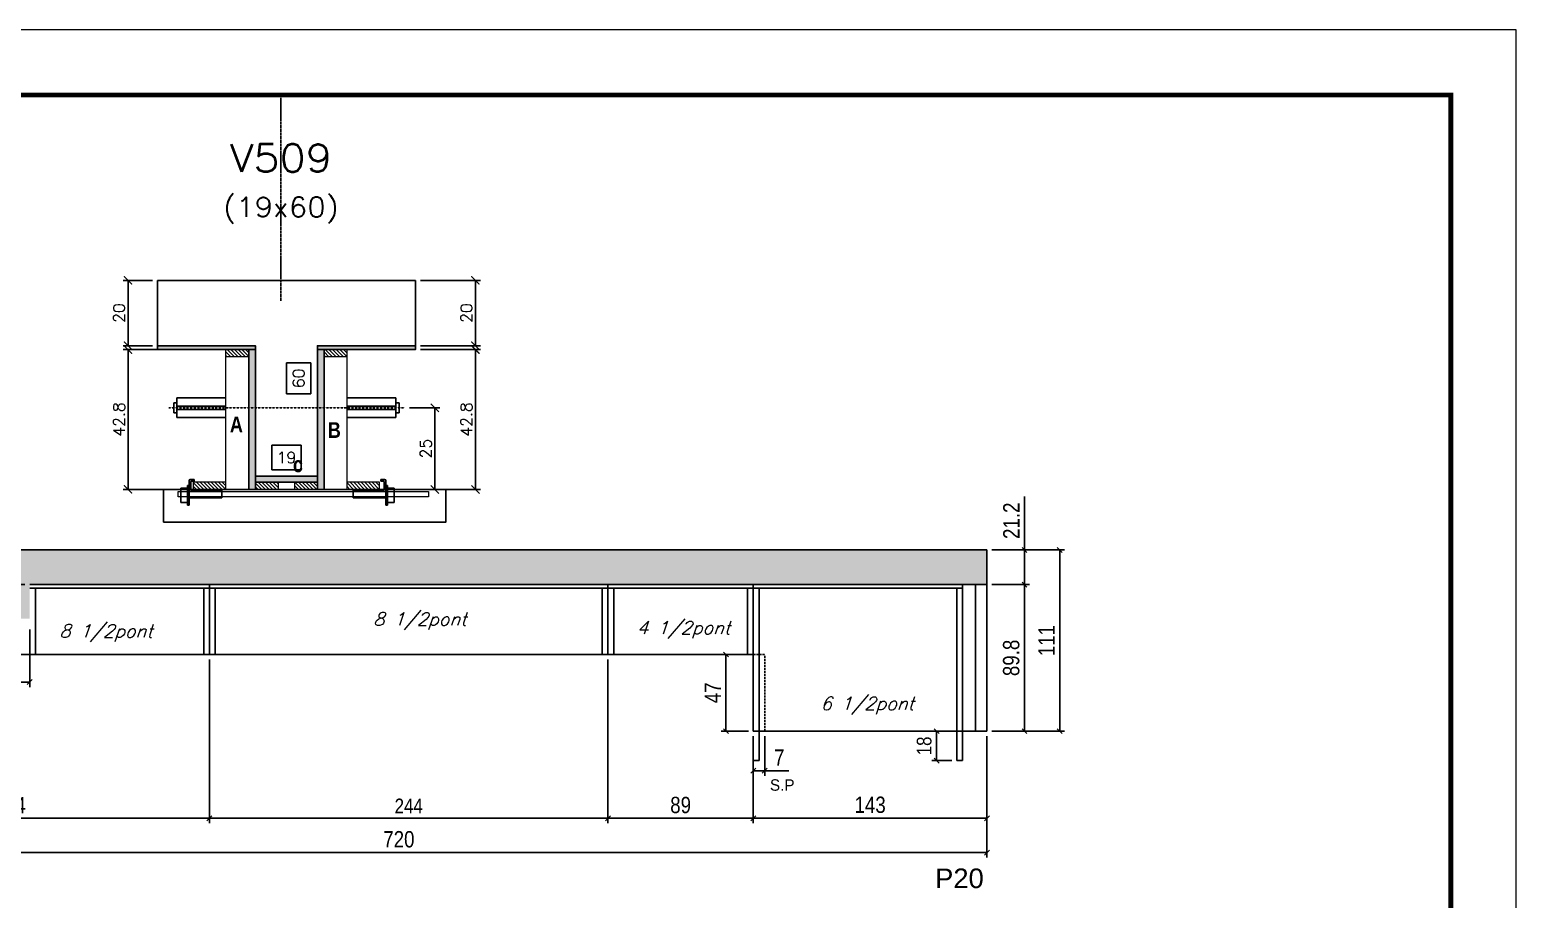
# Model space of a CAD drawing. Extents: x -21493 to -15213, y -12134 to 11887.
# Drawn here: x -16150 to -15240, y 7909 to 8442 of the extents above; entities that cross this region are included whole.
import ezdxf
from ezdxf.enums import TextEntityAlignment as Align

# ---------------------------------------------------------------- set-up
doc = ezdxf.new("R2010")
doc.units = 0
doc.linetypes.add('DASHED', pattern=[0.75, 0.5, -0.25])
doc.linetypes.add('HIDDEN', pattern=[0.375, 0.25, -0.125])
for name, color, linetype in [('5', 5, 'Continuous'), ('barrote', 251, 'Continuous'), ('COTA', 241, 'Continuous'), ('Cota Seção (2x)', 4, 'Continuous'), ('detalhes', 4, 'Continuous'), ('Painéis', 200, 'Continuous'), ('presilha', 1, 'Continuous'), ('SARR_2.2x7', 40, 'Continuous'), ('SARR_3.5x7', 81, 'Continuous'), ('TENSOR', 3, 'Continuous'), ('texto', 7, 'Continuous'), ('Texto de Titulo', 7, 'Continuous'), ('Texto Qtd Sarr', 242, 'Continuous')]:
    doc.layers.add(name, color=color, linetype=linetype)
for name, color, linetype, lineweight in [('CONCRETO', 251, 'Continuous', 25), ('Folhas', 255, 'Continuous', 9), ('Hachura', 251, 'Continuous', 9), ('Madeira', 126, 'Continuous', 18), ('SARRAFO DE PRESSAO', 251, 'DASHED', 9), ('SCO-___-LAJ', 2, 'Continuous', 0), ('Texto Seção', 7, 'Continuous', 15)]:
    doc.layers.add(name, color=color, linetype=linetype, lineweight=lineweight)
doc.styles.add('COTA TECNICA', font='techl___.ttf', dxfattribs={"height": 10})
doc.styles.add('COTA TECNICA-50', font='techl___.ttf', dxfattribs={"height": 9})
doc.styles.add('Romans', font='romans.shx')
doc.styles.add('ROMAS860', font='ROMAS860.SHX')
doc.styles.get("Standard").update_dxf_attribs({"font": 'arial.ttf'})
doc.styles.add('TECNICA', font='techb___.ttf', dxfattribs={"height": 10})
doc.dimstyles.new('COTA PAINEL-50', dxfattribs={"dimtxt": 9, "dimasz": 3, "dimexe": 3, "dimexo": 3, "dimgap": 3, "dimtad": 1, "dimdec": 1, "dimzin": 12, "dimdsep": 46, "dimtxsty": 'COTA TECNICA-50', "dimblk1": 'OBLIQUE', "dimblk2": 'OBLIQUE', "dimsah": 1, "dimcen": 0.9, "dimclrd": 4, "dimclre": 4, "dimclrt": 240, "dimadec": 1, "dimazin": 3, "dimtfac": 1, "dimtdec": 1, "dimtmove": 0, "dimatfit": 3, "dimfxl": 1, "dimtolj": 1, "dimtzin": 12, "dimarcsym": 0})
doc.dimstyles.new('Cota Seção (2x)', dxfattribs={"dimtxt": 7, "dimasz": 5, "dimexe": 3, "dimexo": 3, "dimgap": 2, "dimtad": 3, "dimdec": 1, "dimlfac": 0.5, "dimzin": 12, "dimdsep": 46, "dimtxsty": 'Romans', "dimblk": 'ARCHTICK', "dimcen": 0, "dimclrd": 4, "dimclre": 4, "dimclrt": 1, "dimadec": 1, "dimazin": 3, "dimtfac": 1, "dimtdec": 1, "dimtmove": 0, "dimatfit": 3, "dimldrblk": 'OBLIQUE', "dimfxl": 1, "dimtolj": 1, "dimtzin": 12, "dimarcsym": 0})
doc.dimstyles.new('Cota Seção interna', dxfattribs={"dimtxt": 7, "dimasz": 6, "dimexe": 0.18, "dimexo": 2, "dimgap": -4, "dimtad": 3, "dimdec": 1, "dimlfac": 0.5, "dimzin": 12, "dimdsep": 46, "dimtxsty": 'Romans', "dimblk": 'ARCHTICK', "dimcen": 0.09, "dimse1": 1, "dimse2": 1, "dimsd1": 1, "dimsd2": 1, "dimclrd": 180, "dimclre": 5, "dimclrt": 1, "dimadec": 0, "dimazin": 3, "dimtfac": 1, "dimtdec": 1, "dimtofl": 0, "dimtmove": 0, "dimatfit": 3, "dimldrblk": 'ARCHTICK', "dimfxl": 1, "dimtolj": 1, "dimtzin": 0, "dimarcsym": 0})
doc.dimstyles.new('PAINEL', dxfattribs={"dimtxt": 10, "dimasz": 3, "dimexe": 3, "dimexo": 3, "dimgap": 3, "dimtad": 1, "dimdec": 1, "dimzin": 12, "dimdsep": 46, "dimtxsty": 'COTA TECNICA', "dimblk1": 'OBLIQUE', "dimblk2": 'OBLIQUE', "dimsah": 1, "dimcen": 0.9, "dimclrd": 4, "dimclre": 4, "dimclrt": 240, "dimadec": 1, "dimazin": 3, "dimtfac": 1, "dimtdec": 1, "dimtmove": 0, "dimatfit": 3, "dimfxl": 1, "dimtolj": 1, "dimtzin": 12, "dimarcsym": 0})

# ---------------------------------------------------------------- blocks, each defined once
blk = doc.blocks.new('_ArchTick')
at = {"color": 0, "linetype": 'ByBlock', "const_width": 0.15}
blk.add_lwpolyline([(-0.5, -0.5), (0.5, 0.5)], dxfattribs=at)
blk = doc.blocks.new('*D444')
at = {"layer": 'COTA', "color": 4, "lineweight": -2, "transparency": 16777216}
for p, q in [((-15910.83, 8245.64), (-15874.11, 8245.64)), ((-15877.11, 8160.04), (-15877.11, 8245.64)), ((-15928.43, 8160.04), (-15874.11, 8160.04))]:
    blk.add_line(p, q, dxfattribs=at)
at = {"layer": 'Defpoints', "color": 0, "transparency": 16777216}
for p in [(-15913.83, 8245.64), (-15877.11, 8245.64), (-15931.43, 8160.04)]:
    blk.add_point(p, dxfattribs=at)
at = {"layer": 'COTA', "color": 4, "lineweight": -2, "transparency": 16777216, "xscale": 5, "yscale": 5, "zscale": 5}
for p, rotation in [((-15877.11, 8245.64), 90), ((-15877.11, 8160.04), 270)]:
    blk.add_blockref('_ArchTick', p, dxfattribs=dict(at, rotation=rotation))
at = {"layer": 'COTA', "color": 1, "transparency": 16777216, "insert": (-15882.61, 8202.84), "char_height": 7, "attachment_point": 5, "rotation": 90, "style": 'Romans'}
blk.add_mtext('\\A1;42.8', dxfattribs=at)
blk = doc.blocks.new('_Oblique')
at = {"color": 0, "linetype": 'ByBlock', "lineweight": -2}
blk.add_line((-0.5, -0.5), (0.5, 0.5), dxfattribs=at)
blk = doc.blocks.new('*D445')
at = {"layer": 'COTA', "color": 4, "lineweight": -2, "transparency": 16777216}
for p, q in [((-15910.83, 8288.04), (-15874.11, 8288.04)), ((-15877.11, 8248.04), (-15877.11, 8288.04)), ((-15910.83, 8248.04), (-15874.11, 8248.04))]:
    blk.add_line(p, q, dxfattribs=at)
at = {"layer": 'Defpoints', "color": 0, "transparency": 16777216}
for p in [(-15913.83, 8288.04), (-15877.11, 8288.04), (-15913.83, 8248.04)]:
    blk.add_point(p, dxfattribs=at)
at = {"layer": 'COTA', "color": 4, "lineweight": -2, "transparency": 16777216, "xscale": 5, "yscale": 5, "zscale": 5}
for p, rotation in [((-15877.11, 8288.04), 90), ((-15877.11, 8248.04), 270)]:
    blk.add_blockref('_ArchTick', p, dxfattribs=dict(at, rotation=rotation))
at = {"layer": 'COTA', "color": 1, "transparency": 16777216, "insert": (-15882.61, 8268.04), "char_height": 7, "attachment_point": 5, "rotation": 90, "style": 'Romans'}
blk.add_mtext('\\A1;20', dxfattribs=at)
blk = doc.blocks.new('*D446')
at = {"layer": 'Cota Seção (2x)', "color": 180, "lineweight": -2, "transparency": 16777216}
for p, q in [((-15977.83, 8237.54), (-15992.83, 8237.54)), ((-15992.83, 8237.54), (-15992.83, 8218.54)), ((-15977.83, 8218.54), (-15977.83, 8237.54)), ((-15992.83, 8218.54), (-15977.83, 8218.54))]:
    blk.add_line(p, q, dxfattribs=at)
at = {"layer": 'Defpoints', "color": 0, "transparency": 16777216}
for p in [(-15973.83, 8288.04), (-15973.83, 8288.04), (-15973.83, 8168.04)]:
    blk.add_point(p, dxfattribs=at)
at = {"layer": 'Cota Seção (2x)', "color": 1, "transparency": 16777216, "insert": (-15985.33, 8228.04), "char_height": 7, "attachment_point": 5, "rotation": 90, "style": 'Romans'}
blk.add_mtext('\\A1;60', dxfattribs=at)
blk = doc.blocks.new('PRESILHA METÁLICA 1')
at = {"layer": 'presilha'}
for p, q in [((6, 15.5), (7.5, 15.5)), ((6, -2.5), (6, 15.5)), ((7.5, 10.6), (7.5, 19.9)), ((7.5, 15.5), (7.5, -2.5)), ((12, 21), (8.6, 21)), ((9, 11.6), (9, 18.9)), ((12, 19.5), (9.6, 19.5)), ((12, 21), (12, 19.5)), ((0, 13), (6, 13)), ((0, 13), (0, 0)), ((6, 0), (0, 0)), ((6, 13), (6, 0)), ((37.5, 4.1), (7.5, 4.1)), ((37.5, 11), (9.6, 11)), ((37.5, 11), (37.5, 4.1)), ((7.5, -2.5), (6, -2.5))]:
    blk.add_line(p, q, dxfattribs=at)
for centre, radius, start, end in [((8.6, 19.9), 1.14, 90, 180), ((9.6, 18.9), 0.57, 90, 180), ((9.6, 11.6), 0.57, 180, 270)]:
    blk.add_arc(centre, radius, start, end, dxfattribs=at)
blk = doc.blocks.new('*D447')
at = {"layer": 'Cota Seção (2x)', "color": 180, "lineweight": -2, "transparency": 16777216}
for p, q in [((-15983.83, 8187.04), (-16001.83, 8187.04)), ((-16001.83, 8187.04), (-16001.83, 8172.04)), ((-15983.83, 8172.04), (-15983.83, 8187.04)), ((-16001.83, 8172.04), (-15983.83, 8172.04))]:
    blk.add_line(p, q, dxfattribs=at)
at = {"layer": 'Defpoints', "color": 0, "transparency": 16777216}
for p in [(-15973.83, 8168.04), (-16011.83, 8160.04), (-15973.83, 8160.04)]:
    blk.add_point(p, dxfattribs=at)
at = {"layer": 'Cota Seção (2x)', "color": 1, "transparency": 16777216, "insert": (-15992.83, 8179.54), "char_height": 7, "attachment_point": 5, "style": 'Romans'}
blk.add_mtext('\\A1;19', dxfattribs=at)
blk = doc.blocks.new('*D448')
at = {"layer": 'COTA', "color": 4, "lineweight": -2, "transparency": 16777216}
for p, q in [((-16032.83, 8245.64), (-16092.8, 8245.64)), ((-16089.8, 8245.64), (-16089.8, 8160.04)), ((-16032.83, 8160.04), (-16092.8, 8160.04))]:
    blk.add_line(p, q, dxfattribs=at)
at = {"layer": 'Defpoints', "color": 0, "transparency": 16777216}
for p in [(-16029.83, 8245.64), (-16089.8, 8160.04), (-16029.83, 8160.04)]:
    blk.add_point(p, dxfattribs=at)
at = {"layer": 'COTA', "color": 4, "lineweight": -2, "transparency": 16777216, "xscale": 5, "yscale": 5, "zscale": 5}
for p, rotation in [((-16089.8, 8245.64), 90), ((-16089.8, 8160.04), 270)]:
    blk.add_blockref('_ArchTick', p, dxfattribs=dict(at, rotation=rotation))
at = {"layer": 'COTA', "color": 1, "transparency": 16777216, "insert": (-16095.3, 8202.84), "char_height": 7, "attachment_point": 5, "rotation": 90, "style": 'Romans'}
blk.add_mtext('\\A1;42.8', dxfattribs=at)
blk = doc.blocks.new('*D449')
at = {"layer": 'COTA', "color": 4, "lineweight": -2, "transparency": 16777216}
for p, q in [((-15917.53, 8210.01), (-15898.97, 8210.01)), ((-15901.97, 8210.01), (-15901.97, 8160.04)), ((-15917.53, 8160.04), (-15898.97, 8160.04))]:
    blk.add_line(p, q, dxfattribs=at)
at = {"layer": 'Defpoints', "color": 0, "transparency": 16777216}
for p in [(-15920.53, 8210.01), (-15920.53, 8160.04), (-15901.97, 8160.04)]:
    blk.add_point(p, dxfattribs=at)
at = {"layer": 'COTA', "color": 4, "lineweight": -2, "transparency": 16777216, "xscale": 5, "yscale": 5, "zscale": 5}
for p, rotation in [((-15901.97, 8210.01), 90), ((-15901.97, 8160.04), 270)]:
    blk.add_blockref('_ArchTick', p, dxfattribs=dict(at, rotation=rotation))
at = {"layer": 'COTA', "color": 1, "transparency": 16777216, "insert": (-15907.47, 8185.03), "char_height": 7, "attachment_point": 5, "rotation": 90, "style": 'Romans'}
blk.add_mtext('\\A1;25', dxfattribs=at)
blk = doc.blocks.new('titulo1')
at = {"layer": 'Defpoints', "color": 252, "linetype": 'HIDDEN', "ltscale": 2}
blk.add_line((0, 0), (0, 125), dxfattribs=at)
at = {"layer": 'Defpoints', "style": 'Romans', "oblique": 15}
blk.add_attdef('FOLHA', text='', height=10, dxfattribs=at).set_placement((0, 15.58), align=Align.MIDDLE_CENTER)
at = {"layer": 'Texto Qtd Sarr', "color": 3, "style": 'Romans', "oblique": 15}
for tag, height, p in [('TITULO', 17, (0, 71.45)), ('SEÇÃO', 12, (0, 41.55))]:
    blk.add_attdef(tag, text='', height=height, dxfattribs=at).set_placement(p, align=Align.MIDDLE_CENTER)
blk = doc.blocks.new('*D450')
at = {"layer": 'COTA', "color": 4, "lineweight": -2, "transparency": 16777216}
for p, q in [((-16074.83, 8288.04), (-16092.8, 8288.04)), ((-16089.8, 8248.04), (-16089.8, 8288.04)), ((-16074.83, 8248.04), (-16092.8, 8248.04))]:
    blk.add_line(p, q, dxfattribs=at)
at = {"layer": 'Defpoints', "color": 0, "transparency": 16777216}
for p in [(-16089.8, 8288.04), (-16071.83, 8288.04), (-16071.83, 8248.04)]:
    blk.add_point(p, dxfattribs=at)
at = {"layer": 'COTA', "color": 4, "lineweight": -2, "transparency": 16777216, "xscale": 5, "yscale": 5, "zscale": 5}
for p, rotation in [((-16089.8, 8288.04), 90), ((-16089.8, 8248.04), 270)]:
    blk.add_blockref('_ArchTick', p, dxfattribs=dict(at, rotation=rotation))
at = {"layer": 'COTA', "color": 1, "transparency": 16777216, "insert": (-16095.3, 8268.04), "char_height": 7, "attachment_point": 5, "rotation": 90, "style": 'Romans'}
blk.add_mtext('\\A1;20', dxfattribs=at)
blk = doc.blocks.new('*D451')
at = {"layer": 'COTA', "color": 4, "linetype": 'ByBlock', "lineweight": -2, "transparency": 16777216}
for p, q in [((-16283.99, 8055.96), (-16283.99, 7955.63)), ((-16039.99, 8055.96), (-16039.99, 7955.63)), ((-16283.99, 7958.63), (-16039.99, 7958.63))]:
    blk.add_line(p, q, dxfattribs=at)
at = {"layer": 'Defpoints', "color": 0, "linetype": 'ByBlock', "transparency": 16777216}
for p in [(-16283.99, 8058.96), (-16039.99, 8058.96), (-16039.99, 7958.63)]:
    blk.add_point(p, dxfattribs=at)
at = {"layer": 'COTA', "color": 4, "linetype": 'ByBlock', "lineweight": -2, "transparency": 16777216, "xscale": 3, "yscale": 3, "zscale": 3, "rotation": 180}
blk.add_blockref('_Oblique', (-16283.99, 7958.63), dxfattribs=at)
at = {"layer": 'COTA', "color": 4, "linetype": 'ByBlock', "lineweight": -2, "transparency": 16777216, "xscale": 3, "yscale": 3, "zscale": 3}
blk.add_blockref('_Oblique', (-16039.99, 7958.63), dxfattribs=at)
at = {"layer": 'COTA', "color": 240, "linetype": 'ByBlock', "transparency": 16777216, "insert": (-16161.99, 7966.7), "char_height": 10, "attachment_point": 5, "style": 'COTA TECNICA'}
blk.add_mtext('\\A1;244', dxfattribs=at)
blk = doc.blocks.new('*D452')
at = {"layer": 'COTA', "color": 4, "linetype": 'ByBlock', "lineweight": -2, "transparency": 16777216}
for p, q in [((-15560.99, 8101.76), (-15537.98, 8101.76)), ((-15540.98, 8011.96), (-15540.98, 8101.76)), ((-15560.99, 8011.96), (-15537.98, 8011.96))]:
    blk.add_line(p, q, dxfattribs=at)
at = {"layer": 'Defpoints', "color": 0, "linetype": 'ByBlock', "transparency": 16777216}
for p in [(-15563.99, 8101.76), (-15540.98, 8101.76), (-15563.99, 8011.96)]:
    blk.add_point(p, dxfattribs=at)
at = {"layer": 'COTA', "color": 4, "linetype": 'ByBlock', "lineweight": -2, "transparency": 16777216, "xscale": 3, "yscale": 3, "zscale": 3}
for p, rotation in [((-15540.98, 8101.76), 90), ((-15540.98, 8011.96), 270)]:
    blk.add_blockref('_Oblique', p, dxfattribs=dict(at, rotation=rotation))
at = {"layer": 'COTA', "color": 240, "linetype": 'ByBlock', "transparency": 16777216, "insert": (-15549.08, 8056.86), "char_height": 10, "attachment_point": 5, "rotation": 90, "style": 'COTA TECNICA'}
blk.add_mtext('\\A1;89.8', dxfattribs=at)
blk = doc.blocks.new('*D453')
at = {"layer": 'COTA', "color": 4, "linetype": 'ByBlock', "lineweight": -2, "transparency": 16777216}
for p, q in [((-15540.98, 8122.96), (-15540.98, 8155.69)), ((-15560.99, 8122.96), (-15537.98, 8122.96)), ((-15540.98, 8101.76), (-15540.98, 8122.96)), ((-15560.99, 8101.76), (-15537.98, 8101.76))]:
    blk.add_line(p, q, dxfattribs=at)
at = {"layer": 'Defpoints', "color": 0, "linetype": 'ByBlock', "transparency": 16777216}
for p in [(-15563.99, 8122.96), (-15563.99, 8101.76), (-15540.98, 8101.76)]:
    blk.add_point(p, dxfattribs=at)
at = {"layer": 'COTA', "color": 4, "linetype": 'ByBlock', "lineweight": -2, "transparency": 16777216, "xscale": 3, "yscale": 3, "zscale": 3}
for p, rotation in [((-15540.98, 8122.96), 90), ((-15540.98, 8101.76), 270)]:
    blk.add_blockref('_Oblique', p, dxfattribs=dict(at, rotation=rotation))
at = {"layer": 'COTA', "color": 240, "linetype": 'ByBlock', "transparency": 16777216, "insert": (-15549.03, 8140.83), "char_height": 10, "attachment_point": 5, "rotation": 90, "style": 'COTA TECNICA'}
blk.add_mtext('\\A1;21.2', dxfattribs=at)
blk = doc.blocks.new('*D454')
at = {"layer": 'COTA', "color": 4, "linetype": 'ByBlock', "lineweight": -2, "transparency": 16777216}
for p, q in [((-15560.99, 8122.96), (-15516.43, 8122.96)), ((-15519.43, 8122.96), (-15519.43, 8011.96)), ((-15560.99, 8011.96), (-15516.43, 8011.96))]:
    blk.add_line(p, q, dxfattribs=at)
at = {"layer": 'Defpoints', "color": 0, "linetype": 'ByBlock', "transparency": 16777216}
for p in [(-15563.99, 8122.96), (-15563.99, 8011.96), (-15519.43, 8011.96)]:
    blk.add_point(p, dxfattribs=at)
at = {"layer": 'COTA', "color": 4, "linetype": 'ByBlock', "lineweight": -2, "transparency": 16777216, "xscale": 3, "yscale": 3, "zscale": 3}
for p, rotation in [((-15519.43, 8122.96), 90), ((-15519.43, 8011.96), 270)]:
    blk.add_blockref('_Oblique', p, dxfattribs=dict(at, rotation=rotation))
at = {"layer": 'COTA', "color": 240, "linetype": 'ByBlock', "transparency": 16777216, "insert": (-15527.49, 8067.46), "char_height": 10, "attachment_point": 5, "rotation": 90, "style": 'COTA TECNICA'}
blk.add_mtext('\\A1;111', dxfattribs=at)
blk = doc.blocks.new('*D1042')
at = {"layer": 'Defpoints', "color": 0, "ltscale": 25, "transparency": 16777216}
for p in [(-16149.99, 8101.76), (-16303.01, 8080.96), (-16283.99, 8080.96)]:
    blk.add_point(p, dxfattribs=at)
at = {"layer": 'SARR_3.5x7', "color": 4, "lineweight": -2, "ltscale": 25, "transparency": 16777216}
for p, q in [((-16152.99, 8101.76), (-16306.01, 8101.76)), ((-16303.01, 8101.76), (-16303.01, 8080.96)), ((-16286.99, 8080.96), (-16306.01, 8080.96))]:
    blk.add_line(p, q, dxfattribs=at)
at = {"layer": 'SARR_3.5x7', "color": 4, "lineweight": -2, "ltscale": 25, "transparency": 16777216, "xscale": 3, "yscale": 3, "zscale": 3}
for p, rotation in [((-16303.01, 8101.76), 90), ((-16303.01, 8080.96), 270)]:
    blk.add_blockref('_Oblique', p, dxfattribs=dict(at, rotation=rotation))
at = {"layer": 'SARR_3.5x7', "color": 240, "ltscale": 25, "transparency": 16777216, "insert": (-16311.13, 8091.36), "char_height": 10, "attachment_point": 5, "rotation": 90, "style": 'COTA TECNICA'}
blk.add_mtext('\\A1;20.8', dxfattribs=at)
blk = doc.blocks.new('*D1043')
at = {"layer": 'Defpoints', "color": 0, "ltscale": 25, "transparency": 16777216}
for p in [(-16149.99, 8077.34), (-16283.99, 8058.96), (-16149.99, 8042.03)]:
    blk.add_point(p, dxfattribs=at)
at = {"layer": 'SARR_3.5x7', "color": 4, "lineweight": -2, "ltscale": 25, "transparency": 16777216}
for p, q in [((-16149.99, 8074.34), (-16149.99, 8039.03)), ((-16283.99, 8055.96), (-16283.99, 8039.03)), ((-16283.99, 8042.03), (-16149.99, 8042.03))]:
    blk.add_line(p, q, dxfattribs=at)
at = {"layer": 'SARR_3.5x7', "color": 4, "lineweight": -2, "ltscale": 25, "transparency": 16777216, "xscale": 3, "yscale": 3, "zscale": 3, "rotation": 180}
blk.add_blockref('_Oblique', (-16283.99, 8042.03), dxfattribs=at)
at = {"layer": 'SARR_3.5x7', "color": 4, "lineweight": -2, "ltscale": 25, "transparency": 16777216, "xscale": 3, "yscale": 3, "zscale": 3}
blk.add_blockref('_Oblique', (-16149.99, 8042.03), dxfattribs=at)
at = {"layer": 'SARR_3.5x7', "color": 240, "ltscale": 25, "transparency": 16777216, "insert": (-16216.99, 8050.25), "char_height": 10, "attachment_point": 5, "style": 'COTA TECNICA'}
blk.add_mtext('\\A1;134', dxfattribs=at)
blk = doc.blocks.new('*D1044')
at = {"layer": 'Defpoints', "color": 0, "ltscale": 25, "transparency": 16777216}
for p in [(-15706.99, 8011.96), (-15563.99, 8011.96), (-15706.99, 7958.63)]:
    blk.add_point(p, dxfattribs=at)
at = {"layer": 'SARR_3.5x7', "color": 4, "lineweight": -2, "ltscale": 25, "transparency": 16777216}
for p, q in [((-15706.99, 8008.96), (-15706.99, 7955.63)), ((-15563.99, 8008.96), (-15563.99, 7955.63)), ((-15563.99, 7958.63), (-15706.99, 7958.63))]:
    blk.add_line(p, q, dxfattribs=at)
at = {"layer": 'SARR_3.5x7', "color": 4, "lineweight": -2, "ltscale": 25, "transparency": 16777216, "xscale": 3, "yscale": 3, "zscale": 3, "rotation": 180}
blk.add_blockref('_Oblique', (-15706.99, 7958.63), dxfattribs=at)
at = {"layer": 'SARR_3.5x7', "color": 4, "lineweight": -2, "ltscale": 25, "transparency": 16777216, "xscale": 3, "yscale": 3, "zscale": 3}
blk.add_blockref('_Oblique', (-15563.99, 7958.63), dxfattribs=at)
at = {"layer": 'SARR_3.5x7', "color": 240, "ltscale": 25, "transparency": 16777216, "insert": (-15635.49, 7966.85), "char_height": 10, "attachment_point": 5, "style": 'COTA TECNICA'}
blk.add_mtext('\\A1;143', dxfattribs=at)
blk = doc.blocks.new('*D1045')
at = {"layer": 'Defpoints', "color": 0, "ltscale": 25, "transparency": 16777216}
for p in [(-15795.99, 8058.96), (-15706.99, 8011.96), (-15795.99, 7958.63)]:
    blk.add_point(p, dxfattribs=at)
at = {"layer": 'SARR_3.5x7', "color": 4, "lineweight": -2, "ltscale": 25, "transparency": 16777216}
for p, q in [((-15795.99, 8055.96), (-15795.99, 7955.63)), ((-15706.99, 8008.96), (-15706.99, 7955.63)), ((-15706.99, 7958.63), (-15795.99, 7958.63))]:
    blk.add_line(p, q, dxfattribs=at)
at = {"layer": 'SARR_3.5x7', "color": 4, "lineweight": -2, "ltscale": 25, "transparency": 16777216, "xscale": 3, "yscale": 3, "zscale": 3, "rotation": 180}
blk.add_blockref('_Oblique', (-15795.99, 7958.63), dxfattribs=at)
at = {"layer": 'SARR_3.5x7', "color": 4, "lineweight": -2, "ltscale": 25, "transparency": 16777216, "xscale": 3, "yscale": 3, "zscale": 3}
blk.add_blockref('_Oblique', (-15706.99, 7958.63), dxfattribs=at)
at = {"layer": 'SARR_3.5x7', "color": 240, "ltscale": 25, "transparency": 16777216, "insert": (-15751.49, 7966.73), "char_height": 10, "attachment_point": 5, "style": 'COTA TECNICA'}
blk.add_mtext('\\A1;89', dxfattribs=at)
blk = doc.blocks.new('*D473')
at = {"layer": 'COTA', "color": 4, "linetype": 'ByBlock', "lineweight": -2, "transparency": 16777216}
for p, q in [((-15706.99, 8008.96), (-15706.99, 7984.74)), ((-15699.99, 8008.96), (-15699.99, 7984.74)), ((-15706.99, 7987.74), (-15699.99, 7987.74)), ((-15699.99, 7987.74), (-15685.26, 7987.74))]:
    blk.add_line(p, q, dxfattribs=at)
at = {"layer": 'Defpoints', "color": 0, "linetype": 'ByBlock', "transparency": 16777216}
for p in [(-15706.99, 8011.96), (-15699.99, 8011.96), (-15699.99, 7987.74)]:
    blk.add_point(p, dxfattribs=at)
at = {"layer": 'COTA', "color": 4, "linetype": 'ByBlock', "lineweight": -2, "transparency": 16777216, "xscale": 3, "yscale": 3, "zscale": 3, "rotation": 180}
blk.add_blockref('_Oblique', (-15706.99, 7987.74), dxfattribs=at)
at = {"layer": 'COTA', "color": 4, "linetype": 'ByBlock', "lineweight": -2, "transparency": 16777216, "xscale": 3, "yscale": 3, "zscale": 3}
blk.add_blockref('_Oblique', (-15699.99, 7987.74), dxfattribs=at)
at = {"layer": 'COTA', "color": 240, "linetype": 'ByBlock', "transparency": 16777216, "insert": (-15691.12, 7995.81), "char_height": 10, "attachment_point": 5, "style": 'COTA TECNICA'}
blk.add_mtext('\\A1;7', dxfattribs=at)
blk = doc.blocks.new('*D1062')
at = {"layer": 'Defpoints', "color": 0, "ltscale": 25, "transparency": 16777216}
for p in [(-15706.99, 8058.96), (-15723.74, 8011.96), (-15706.99, 8011.96)]:
    blk.add_point(p, dxfattribs=at)
at = {"layer": 'SARR_3.5x7', "color": 4, "lineweight": -2, "ltscale": 25, "transparency": 16777216}
for p, q in [((-15709.99, 8058.96), (-15726.74, 8058.96)), ((-15723.74, 8058.96), (-15723.74, 8011.96)), ((-15709.99, 8011.96), (-15726.74, 8011.96))]:
    blk.add_line(p, q, dxfattribs=at)
at = {"layer": 'SARR_3.5x7', "color": 4, "lineweight": -2, "ltscale": 25, "transparency": 16777216, "xscale": 3, "yscale": 3, "zscale": 3}
for p, rotation in [((-15723.74, 8058.96), 90), ((-15723.74, 8011.96), 270)]:
    blk.add_blockref('_Oblique', p, dxfattribs=dict(at, rotation=rotation))
at = {"layer": 'SARR_3.5x7', "color": 240, "ltscale": 25, "transparency": 16777216, "insert": (-15731.82, 8035.46), "char_height": 10, "attachment_point": 5, "rotation": 90, "style": 'COTA TECNICA'}
blk.add_mtext('\\A1;47', dxfattribs=at)
blk = doc.blocks.new('*D476')
at = {"layer": 'COTA', "color": 4, "lineweight": -2, "ltscale": 25, "transparency": 16777216}
for p, q in [((-16283.99, 8055.96), (-16283.99, 7934.65)), ((-15563.99, 8008.96), (-15563.99, 7934.65)), ((-16283.99, 7937.65), (-15563.99, 7937.65))]:
    blk.add_line(p, q, dxfattribs=at)
at = {"layer": 'Defpoints', "color": 0, "ltscale": 25, "transparency": 16777216}
for p in [(-16283.99, 8058.96), (-15563.99, 8011.96), (-15563.99, 7937.65)]:
    blk.add_point(p, dxfattribs=at)
at = {"layer": 'COTA', "color": 4, "lineweight": -2, "ltscale": 25, "transparency": 16777216, "xscale": 3, "yscale": 3, "zscale": 3, "rotation": 180}
blk.add_blockref('_Oblique', (-16283.99, 7937.65), dxfattribs=at)
at = {"layer": 'COTA', "color": 4, "lineweight": -2, "ltscale": 25, "transparency": 16777216, "xscale": 3, "yscale": 3, "zscale": 3}
blk.add_blockref('_Oblique', (-15563.99, 7937.65), dxfattribs=at)
at = {"layer": 'COTA', "color": 240, "ltscale": 25, "transparency": 16777216, "insert": (-15923.99, 7945.75), "char_height": 10, "attachment_point": 5, "style": 'COTA TECNICA'}
blk.add_mtext('\\A1;720', dxfattribs=at)
blk = doc.blocks.new('*D1156')
at = {"layer": 'COTA', "color": 4, "lineweight": -2, "transparency": 16777216}
for p, q in [((-15585.49, 8011.96), (-15597.8, 8011.96)), ((-15594.8, 8011.96), (-15594.8, 7993.96)), ((-15585.49, 7993.96), (-15597.8, 7993.96))]:
    blk.add_line(p, q, dxfattribs=at)
at = {"layer": 'Defpoints', "color": 0, "transparency": 16777216}
for p in [(-15582.49, 8011.96), (-15594.8, 7993.96), (-15582.49, 7993.96)]:
    blk.add_point(p, dxfattribs=at)
at = {"layer": 'COTA', "color": 4, "lineweight": -2, "transparency": 16777216, "xscale": 3, "yscale": 3, "zscale": 3}
for p, rotation in [((-15594.8, 8011.96), 90), ((-15594.8, 7993.96), 270)]:
    blk.add_blockref('_Oblique', p, dxfattribs=dict(at, rotation=rotation))
at = {"layer": 'COTA', "color": 240, "transparency": 16777216, "insert": (-15602.39, 8002.96), "char_height": 9, "attachment_point": 5, "rotation": 90, "style": 'COTA TECNICA-50'}
blk.add_mtext('\\A1;18', dxfattribs=at)
blk = doc.blocks.new('9999999999')
at = {"layer": 'Folhas'}
blk.add_lwpolyline([(98138.98, 34190.21), (99623.98, 34190.21), (99623.98, 35240.21), (98138.98, 35240.21)], close=True, dxfattribs=at)
at = {"layer": 'Folhas', "color": 30, "const_width": 3}
blk.add_lwpolyline([(98213.98, 34230.21), (99583.98, 34230.21), (99583.98, 35200.21), (98213.98, 35200.21)], close=True, dxfattribs=at)
blk = doc.blocks.new('*D1885')
at = {"layer": 'COTA', "color": 4, "lineweight": -2, "transparency": 16777216}
for p, q in [((-16039.99, 8055.96), (-16039.99, 7955.63)), ((-15795.99, 8055.96), (-15795.99, 7955.63)), ((-15795.99, 7958.63), (-16039.99, 7958.63))]:
    blk.add_line(p, q, dxfattribs=at)
at = {"layer": 'Defpoints', "color": 0, "transparency": 16777216}
for p in [(-16039.99, 8058.96), (-15795.99, 8058.96), (-16039.99, 7958.63)]:
    blk.add_point(p, dxfattribs=at)
at = {"layer": 'COTA', "color": 4, "lineweight": -2, "transparency": 16777216, "xscale": 3, "yscale": 3, "zscale": 3, "rotation": 180}
blk.add_blockref('_Oblique', (-16039.99, 7958.63), dxfattribs=at)
at = {"layer": 'COTA', "color": 4, "lineweight": -2, "transparency": 16777216, "xscale": 3, "yscale": 3, "zscale": 3}
blk.add_blockref('_Oblique', (-15795.99, 7958.63), dxfattribs=at)
at = {"layer": 'COTA', "color": 240, "transparency": 16777216, "insert": (-15917.99, 7966.2), "char_height": 9, "attachment_point": 5, "style": 'COTA TECNICA-50'}
blk.add_mtext('\\A1;244', dxfattribs=at)

msp = doc.modelspace()

# ---------------------------------------------------------------- hatches: boundary and pattern name
at = {"layer": 'COTA', "linetype": 'ByBlock'}
h = msp.add_hatch(dxfattribs=at)
h.set_pattern_fill('AR-CONC', color=256, scale=0.03)
h.set_pattern_definition([(50, (-153862.1976, -15651.098), (5.46554007, -0.47817257), [0.5715, -6.2865]), (355, (-153862.1976, -15651.098), (-1.05730264, 5.73170536), [0.4572, -5.02921753]), (100.4514447, (-153861.742, -15651.1376), (4.40823741, 5.25353256), [0.48570026, -5.34270734]), (46.1842, (-153862.1976, -15649.574), (8.13237123, -1.26126984), [0.85725, -9.42975]), (96.6355576, (-153861.52, -15649.679), (7.122124, 7.42278374), [0.7285507, -8.01406824]), (351.184151, (-153862.198, -15649.574), (7.122124, 7.42278374), [0.685799, -7.54379196]), (21, (-153861.4356, -15649.955), (4.54843174, -3.06795595), [0.5715, -6.2865]), (326, (-153861.4356, -15649.955), (1.85406085, 5.52563898), [0.4572, -5.0292]), (71.451445, (-153861.0566, -15650.2105), (6.40249258, 2.45768307), [0.48570026, -5.34269813]), (37.5, (-153862.1976, -15651.0978), (0.092658098, 2.536651166), [0, -4.96824, 0, -5.1054, 0, -5.04825]), (7.5, (-153862.1976, -15651.0978), (2.004589875, 3.005417245), [0, -2.91084, 0, -4.85394, 0, -1.92405]), (327.5, (-153863.8969, -15651.0978), (4.067717855, -0.17186232), [0, -1.905, 0, -5.9436, 0, -7.8867]), (317.5, (-153864.659, -15651.0978), (4.44387544, 0.76279473), [0, -2.4765, 0, -3.94716, 0, -5.6007])])
h.paths.add_polyline_path([(-16283.99, 8122.96), (-16283.99, 8080.96), (-16149.99, 8080.96), (-16149.99, 8099.56), (-16149.99, 8101.76), (-15563.99, 8101.76), (-15563.99, 8122.96)])
at = {"layer": 'Hachura'}
h = msp.add_hatch(color=256, dxfattribs=at)
h.dxf.hatch_style = 1
h.paths.add_polyline_path([(-16011.83, 8245.64), (-16011.83, 8248.04), (-16071.83, 8248.04), (-16071.83, 8245.64)])
h = msp.add_hatch(dxfattribs=at)
h.set_pattern_fill('ANSI31', color=256, scale=0.5, angle=270, style=0)
h.set_pattern_definition([(315, (6875.9898, -62.0022), (1.12253202, 1.12253202), [])])
h.paths.add_polyline_path([(-16029.83, 8241.24), (-16029.83, 8245.64), (-16015.83, 8245.64), (-16015.83, 8241.24)])
h = msp.add_hatch(color=256, dxfattribs=at)
h.dxf.hatch_style = 1
h.paths.add_polyline_path([(-16011.83, 8245.64), (-16015.83, 8245.64), (-16015.83, 8160.04), (-16011.83, 8160.04)])
h = msp.add_hatch(color=256, dxfattribs=at)
h.dxf.hatch_style = 1
h.paths.add_polyline_path([(-15973.83, 8245.64), (-15973.83, 8248.04), (-15913.83, 8248.04), (-15913.83, 8245.64)])
h = msp.add_hatch(color=256, dxfattribs=at)
h.dxf.hatch_style = 1
h.paths.add_polyline_path([(-15969.83, 8245.64), (-15973.83, 8245.64), (-15973.83, 8160.04), (-15969.83, 8160.04)])
h = msp.add_hatch(dxfattribs=at)
h.set_pattern_fill('ANSI31', color=256, scale=0.5, angle=270, style=0)
h.set_pattern_definition([(315, (6935.9898, -62.0022), (1.12253202, 1.12253202), [])])
h.paths.add_polyline_path([(-15969.83, 8241.24), (-15969.83, 8245.64), (-15955.83, 8245.64), (-15955.83, 8241.24)])
h = msp.add_hatch(dxfattribs=at)
h.set_pattern_fill('ANSI31', color=256, scale=0.5, angle=270, style=0)
h.set_pattern_definition([(315, (6841.9898, -69.6022), (1.12253202, 1.12253202), [])])
h.paths.add_polyline_path([(-16029.83, 8160.04), (-16029.83, 8164.44), (-16049.83, 8164.44), (-16049.83, 8160.04)])
h = msp.add_hatch(color=256, dxfattribs=at)
h.dxf.hatch_style = 1
h.paths.add_polyline_path([(-16011.83, 8164.44), (-16011.83, 8168.04), (-15973.83, 8168.04), (-15973.83, 8164.44)])
h = msp.add_hatch(dxfattribs=at)
h.set_pattern_fill('ANSI31', color=256, scale=0.5, angle=270, style=0)
h.set_pattern_definition([(315, (6944.7919, -69.6022), (1.12253202, 1.12253202), [])])
h.paths.add_polyline_path([(-16011.83, 8160.04), (-16011.83, 8164.44), (-15997.83, 8164.44), (-15997.83, 8160.04)])
h = msp.add_hatch(dxfattribs=at)
h.set_pattern_fill('ANSI31', color=256, scale=0.5, angle=270, style=0)
h.set_pattern_definition([(315, (6944.7898, -69.6022), (1.12253202, 1.12253202), [])])
h.paths.add_polyline_path([(-15973.83, 8160.04), (-15973.83, 8164.44), (-15987.83, 8164.44), (-15987.83, 8160.04)])
h = msp.add_hatch(dxfattribs=at)
h.set_pattern_fill('ANSI31', color=256, scale=0.5, angle=270, style=0)
h.set_pattern_definition([(315, (6935.9898, -69.6022), (1.12253202, 1.12253202), [])])
h.paths.add_polyline_path([(-15935.83, 8160.04), (-15935.83, 8164.44), (-15955.83, 8164.44), (-15955.83, 8160.04)])

# ---------------------------------------------------------------- linework, layer by layer
at = {"ltscale": 3}
for p, q in [((-16061.83, 8213.01), (-16061.83, 8207.01)), ((-16059.83, 8213.01), (-16061.83, 8213.01)), ((-16059.83, 8216.01), (-16059.83, 8204.01)), ((-16059.83, 8216.01), (-16029.83, 8216.01)), ((-16029.83, 8211.01), (-16059.83, 8211.01)), ((-16029.83, 8209.01), (-16059.83, 8209.01)), ((-15925.83, 8216.01), (-15955.83, 8216.01)), ((-15955.83, 8211.01), (-15925.83, 8211.01)), ((-15955.83, 8209.01), (-15925.83, 8209.01)), ((-15925.83, 8216.01), (-15925.83, 8204.01)), ((-15923.83, 8213.01), (-15925.83, 8213.01)), ((-15923.83, 8213.01), (-15923.83, 8207.01)), ((-16059.83, 8207.01), (-16061.83, 8207.01)), ((-16059.83, 8204.01), (-16029.83, 8204.01)), ((-15925.83, 8204.01), (-15955.83, 8204.01)), ((-15925.83, 8207.01), (-15923.83, 8207.01))]:
    msp.add_line(p, q, dxfattribs=at)
at = {"layer": 'barrote'}
msp.add_lwpolyline([(-16068.19, 8140.04), (-15895.23, 8140.04), (-15895.23, 8160.04), (-16068.19, 8160.04)], close=True, dxfattribs=at)
at = {"layer": 'CONCRETO'}
for p, q in [((-15973.83, 8288.04), (-16071.83, 8288.04)), ((-16071.83, 8288.04), (-16071.83, 8248.04)), ((-15913.83, 8288.04), (-15973.83, 8288.04)), ((-15973.83, 8288.04), (-15973.83, 8288.04)), ((-15913.83, 8248.04), (-15913.83, 8288.04)), ((-16071.83, 8248.04), (-16011.83, 8248.04)), ((-16011.83, 8248.04), (-16011.83, 8164.44)), ((-15973.83, 8168.04), (-15973.83, 8248.04)), ((-15973.83, 8248.04), (-15913.83, 8248.04)), ((-16011.83, 8164.44), (-16011.83, 8168.04)), ((-16011.83, 8168.04), (-15973.83, 8168.04)), ((-16011.83, 8164.44), (-16011.83, 8164.44))]:
    msp.add_line(p, q, dxfattribs=at)
at = {"layer": 'COTA', "linetype": 'ByBlock'}
for p, q in [((-16283.99, 8122.96), (-15563.99, 8122.96)), ((-15563.99, 8122.96), (-15563.99, 8101.76))]:
    msp.add_line(p, q, dxfattribs=at)
at = {"layer": 'Madeira'}
for points in [[(-16029.83, 8241.24), (-16029.83, 8245.64), (-16015.83, 8245.64), (-16015.83, 8241.24)], [(-16029.83, 8245.64), (-16015.83, 8245.64), (-16015.83, 8160.04), (-16029.83, 8160.04)], [(-15969.83, 8241.24), (-15969.83, 8245.64), (-15955.83, 8245.64), (-15955.83, 8241.24)], [(-15969.83, 8245.64), (-15955.83, 8245.64), (-15955.83, 8160.04), (-15969.83, 8160.04)], [(-16029.83, 8160.04), (-16029.83, 8164.44), (-16049.83, 8164.44), (-16049.83, 8160.04)], [(-16011.83, 8160.04), (-16011.83, 8164.44), (-15997.83, 8164.44), (-15997.83, 8160.04)], [(-15973.83, 8160.04), (-15973.83, 8164.44), (-15987.83, 8164.44), (-15987.83, 8160.04)], [(-15935.83, 8160.04), (-15935.83, 8164.44), (-15955.83, 8164.44), (-15955.83, 8160.04)]]:
    msp.add_lwpolyline(points, close=True, dxfattribs=at)
at = {"layer": 'Painéis', "linetype": 'ByBlock'}
for p, q in [((-16149.99, 8101.76), (-15563.99, 8101.76)), ((-16039.99, 8058.96), (-16039.99, 8101.76)), ((-15795.99, 8058.96), (-15795.99, 8101.76)), ((-15706.99, 8011.96), (-15706.99, 8101.76)), ((-15563.99, 8101.76), (-15563.99, 8011.96)), ((-15706.99, 8058.96), (-16283.99, 8058.96)), ((-15563.99, 8011.96), (-15706.99, 8011.96))]:
    msp.add_line(p, q, dxfattribs=at)
at = {"layer": 'Painéis'}
for points in [[(-16011.83, 8245.64), (-16011.83, 8248.04), (-16071.83, 8248.04), (-16071.83, 8245.64)], [(-16011.83, 8245.64), (-16015.83, 8245.64), (-16015.83, 8160.04), (-16011.83, 8160.04)], [(-15973.83, 8245.64), (-15973.83, 8248.04), (-15913.83, 8248.04), (-15913.83, 8245.64)], [(-15969.83, 8245.64), (-15973.83, 8245.64), (-15973.83, 8160.04), (-15969.83, 8160.04)], [(-16011.83, 8164.44), (-16011.83, 8168.04), (-15973.83, 8168.04), (-15973.83, 8164.44)]]:
    msp.add_lwpolyline(points, close=True, dxfattribs=at)
at = {"layer": 'SARR_2.2x7', "linetype": 'Continuous'}
for p, q in [((-15570.99, 8101.76), (-15570.99, 8011.96)), ((-16149.99, 8099.56), (-16039.99, 8099.56)), ((-16039.99, 8099.56), (-15795.99, 8099.56)), ((-15795.99, 8099.56), (-15706.99, 8099.56)), ((-15706.99, 8099.56), (-15578.99, 8099.56))]:
    msp.add_line(p, q, dxfattribs=at)
at = {"layer": 'SARR_2.2x7', "linetype": 'HIDDEN', "ltscale": 5}
for p in [(-15706.99, 8058.96), (-15699.99, 8011.96)]:
    msp.add_line(p, (-15699.99, 8058.96), dxfattribs=at)
at = {"layer": 'SARR_3.5x7'}
for p, q in [((-15578.99, 8101.76), (-15578.99, 7993.96)), ((-16146.49, 8099.56), (-16146.49, 8058.96)), ((-16043.49, 8099.56), (-16043.49, 8058.96)), ((-16036.49, 8099.56), (-16036.49, 8058.96)), ((-15799.49, 8099.56), (-15799.49, 8058.96)), ((-15792.49, 8099.56), (-15792.49, 8058.96)), ((-15710.49, 8099.56), (-15710.49, 8058.96)), ((-15703.49, 8099.56), (-15703.49, 7993.96)), ((-15582.49, 8099.56), (-15582.49, 7993.96))]:
    msp.add_line(p, q, dxfattribs=at)
at = {"layer": 'SARR_3.5x7', "ltscale": 25}
for p, q in [((-15703.49, 7993.96), (-15706.99, 7993.96)), ((-15582.49, 7993.96), (-15578.99, 7993.96))]:
    msp.add_line(p, q, dxfattribs=at)
at = {"layer": 'SCO-___-LAJ', "color": 1}
msp.add_lwpolyline([(-16059.19, 8158.71), (-15905.89, 8158.71), (-15905.89, 8155.51), (-16059.19, 8155.51)], close=True, dxfattribs=at)
at = {"layer": 'TENSOR', "linetype": 'HIDDEN', "ltscale": 0.5}
msp.add_line((-16064.83, 8210.01), (-15920.53, 8210.01), dxfattribs=at)

# ---------------------------------------------------------------- block references
at = {"layer": 'presilha', "yscale": 0.6666666666666666, "zscale": 0.6666666666666666}
for p, xscale in [((-16057.41, 8152.07), 0.6666666666666666), ((-15926.96, 8152.07), -0.6666666666666666)]:
    msp.add_blockref('PRESILHA METÁLICA 1', p, dxfattribs=dict(at, xscale=xscale))
at = {"layer": 'SARRAFO DE PRESSAO', "color": 6, "linetype": 'ByBlock'}
msp.add_blockref('9999999999', (-114863.89, -26798.7), dxfattribs=at)
at = {"layer": 'Texto Seção'}
ref = msp.add_blockref('titulo1', (-15996.22, 8275.41), dxfattribs=at)
ref.add_attrib('TITULO', 'V509', dxfattribs={"layer": 'Texto de Titulo', "color": 7, "height": 17, "style": 'Romans', "width": 1.1}).set_placement((-15996.22, 8362.91), align=Align.MIDDLE_CENTER)
ref.add_attrib('SEÇÃO', '(19x60)', dxfattribs={"layer": 'Texto de Titulo', "color": 7, "height": 12, "style": 'Romans', "width": 1.1}).set_placement((-15996.22, 8332.91), align=Align.MIDDLE_CENTER)

# ---------------------------------------------------------------- texts
at = {"layer": '5', "linetype": 'Continuous'}
msp.add_text('P20', height=12, rotation=359.99996, dxfattribs=at).set_placement((-15595.72, 7915.89))
at = {"layer": 'detalhes', "style": 'TECNICA'}
for s, p in [('A', (-16027.43, 8195.07)), ('B', (-15967.47, 8191.57)), ('c', (-15988.85, 8170.54))]:
    msp.add_text(s, height=9.6, dxfattribs=at).set_placement(p)
at = {"layer": 'texto', "color": 2, "char_height": 8, "attachment_point": 5, "style": 'Romans'}
for s, insert in [('{\\Q19;\\C256;8 1/2pont}', (-15911.19, 8079.3)), ('{\\Q19;\\C256;8 1/2pont}', (-16103.3, 8072.04)), ('{\\Q19;\\C256;4 1/2pont}', (-15749.73, 8074)), ('{\\Q19;\\C256;6 1/2pont}', (-15637.24, 8027.63))]:
    msp.add_mtext(s, dxfattribs=dict(at, insert=insert))
at = {"layer": 'texto', "color": 4, "insert": (-15689.29, 7978.97), "char_height": 7, "attachment_point": 5, "style": 'ROMAS860'}
msp.add_mtext('S.P', dxfattribs=at)

# ---------------------------------------------------------------- dimensions: what is measured, and where the dimension line sits
at = {"layer": 'COTA'}
for base, p1, p2, dimstyle, picture, middle in [((-16089.8, 8288.04), (-16071.83, 8248.04), (-16071.83, 8288.04), 'Cota Seção (2x)', '*D450', (-16095.3, 8268.04)), ((-15877.11, 8288.04), (-15913.83, 8248.04), (-15913.83, 8288.04), 'Cota Seção (2x)', '*D445', (-15882.61, 8268.04)), ((-16089.8, 8160.04), (-16029.83, 8245.64), (-16029.83, 8160.04), 'Cota Seção (2x)', '*D448', (-16095.3, 8202.84)), ((-15877.11, 8245.64), (-15931.43, 8160.04), (-15913.83, 8245.64), 'Cota Seção (2x)', '*D444', (-15882.61, 8202.84)), ((-15901.97, 8160.04), (-15920.53, 8210.01), (-15920.53, 8160.04), 'Cota Seção (2x)', '*D449', (-15907.47, 8185.03)), ((-15594.8, 7993.96), (-15582.49, 8011.96), (-15582.49, 7993.96), 'COTA PAINEL-50', '*D1156', (-15602.39, 8002.96))]:
    dim = msp.add_linear_dim(base=base, p1=p1, p2=p2, angle=90, dimstyle=dimstyle, dxfattribs=at)
    dim.commit()
    dim.dimension.update_dxf_attribs({"geometry": picture, "text_midpoint": middle})
at = {"layer": 'COTA', "linetype": 'ByBlock'}
dim = msp.add_linear_dim(base=(-15540.98, 8101.76), p1=(-15563.99, 8122.96), p2=(-15563.99, 8101.76), angle=270, dimstyle='PAINEL', dxfattribs=at)
dim.commit()
dim.dimension.update_dxf_attribs({"geometry": '*D453', "text_midpoint": (-15540.98, 8140.83), "dimtype": 161})
for p1, p2, distance, picture, middle in [((-15563.99, 8122.96), (-15563.99, 8011.96), 44.55, '*D454', (-15527.49, 8067.46)), ((-15563.99, 8011.96), (-15563.99, 8101.76), -23.01, '*D452', (-15549.08, 8056.86)), ((-16283.99, 8058.96), (-16039.99, 8058.96), -100.33, '*D451', (-16161.99, 7966.7))]:
    dim = msp.add_aligned_dim(p1=p1, p2=p2, distance=distance, dimstyle='PAINEL', dxfattribs=at)
    dim.commit()
    dim.dimension.update_dxf_attribs({"geometry": picture, "text_midpoint": middle})
at = {"layer": 'COTA', "ltscale": 25}
dim = msp.add_linear_dim(base=(-15563.99, 7937.65), p1=(-16283.99, 8058.96), p2=(-15563.99, 8011.96), dimstyle='PAINEL', dxfattribs=at)
dim.commit()
dim.dimension.update_dxf_attribs({"geometry": '*D476', "text_midpoint": (-15923.99, 7945.75)})
at = {"layer": 'COTA'}
dim = msp.add_linear_dim(base=(-16039.99, 7958.63), p1=(-15795.99, 8058.96), p2=(-16039.99, 8058.96), dimstyle='COTA PAINEL-50', dxfattribs=at)
dim.commit()
dim.dimension.update_dxf_attribs({"geometry": '*D1885', "text_midpoint": (-15917.99, 7966.2)})
at = {"layer": 'COTA', "linetype": 'ByBlock'}
dim = msp.add_linear_dim(base=(-15699.99, 7987.74), p1=(-15706.99, 8011.96), p2=(-15699.99, 8011.96), angle=180, dimstyle='PAINEL', dxfattribs=at)
dim.commit()
dim.dimension.update_dxf_attribs({"geometry": '*D473', "text_midpoint": (-15691.12, 7995.81)})
at = {"layer": 'Cota Seção (2x)'}
dim = msp.add_linear_dim(base=(-15973.83, 8288.04), p1=(-15973.83, 8168.04), p2=(-15973.83, 8288.04), angle=90, dimstyle='Cota Seção interna', dxfattribs=at)
dim.commit()
dim.dimension.update_dxf_attribs({"geometry": '*D446', "text_midpoint": (-15973.83, 8228.04), "dimtype": 160})
dim = msp.add_linear_dim(base=(-15973.83, 8168.04), p1=(-16011.83, 8160.04), p2=(-15973.83, 8160.04), dimstyle='Cota Seção interna', dxfattribs=at)
dim.commit()
dim.dimension.update_dxf_attribs({"geometry": '*D447', "text_midpoint": (-15992.83, 8179.54)})
at = {"layer": 'SARR_3.5x7', "ltscale": 25}
dim = msp.add_linear_dim(base=(-16303.01, 8080.96), p1=(-16149.99, 8101.76), p2=(-16283.99, 8080.96), angle=90, dimstyle='PAINEL', dxfattribs=at)
dim.commit()
dim.dimension.update_dxf_attribs({"geometry": '*D1042', "text_midpoint": (-16303.01, 8091.36), "dimtype": 160})
for base, p1, p2, picture, middle in [((-16149.99, 8042.03), (-16283.99, 8058.96), (-16149.99, 8077.34), '*D1043', (-16216.99, 8050.25)), ((-15706.99, 7958.63), (-15563.99, 8011.96), (-15706.99, 8011.96), '*D1044', (-15635.49, 7966.85))]:
    dim = msp.add_linear_dim(base=base, p1=p1, p2=p2, dimstyle='PAINEL', dxfattribs=at)
    dim.commit()
    dim.dimension.update_dxf_attribs({"geometry": picture, "text_midpoint": middle})
dim = msp.add_linear_dim(base=(-15795.99, 7958.63), p1=(-15706.99, 8011.96), p2=(-15795.99, 8058.96), dimstyle='PAINEL', override={"dimtmove": 1}, dxfattribs=at)
dim.commit()
dim.dimension.update_dxf_attribs({"geometry": '*D1045', "text_midpoint": (-15751.49, 7966.73)})
dim = msp.add_linear_dim(base=(-15723.74, 8011.96), p1=(-15706.99, 8058.96), p2=(-15706.99, 8011.96), angle=90, dimstyle='PAINEL', dxfattribs=at)
dim.commit()
dim.dimension.update_dxf_attribs({"geometry": '*D1062', "text_midpoint": (-15731.82, 8035.46)})

doc.saveas('drawing.dxf')
